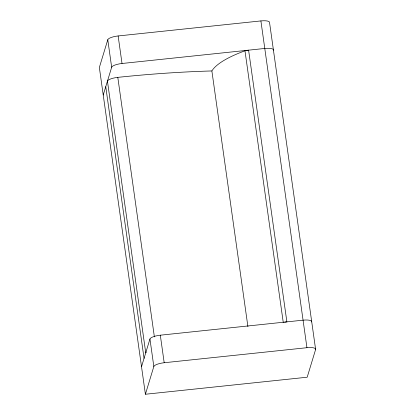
<?xml version="1.0" encoding="UTF-8"?>
<svg xmlns="http://www.w3.org/2000/svg" width="415" height="415" viewBox="0 0 415 415"><rect width="100%" height="100%" fill="white"/><g stroke="black" fill="none" stroke-linecap="round" stroke-linejoin="round"><path stroke-width="0.62" d="M107.781 39.731L99.351 67.469L145.4 394.25L307.193 377.214L315.623 349.477L269.568 22.695A9.644 2.651 -8 0 0 260.895 20.921L118.14 35.955A9.644 2.651 -8 0 0 107.781 39.731L111.661 67.266L103.231 95.009M141.52 366.715L149.95 338.972A9.644 2.651 -8 0 1 160.309 335.196L303.064 320.167A9.644 2.651 -8 0 1 311.738 321.936M145.4 394.25L153.83 366.507L149.95 338.972M111.661 67.266A9.644 2.651 -8 0 1 122.02 63.49L264.775 48.462A9.644 2.651 -8 0 1 273.449 50.231M153.83 366.507A9.644 2.651 -8 0 1 164.19 362.736L306.944 347.703A9.644 2.651 -8 0 1 315.623 349.477M260.895 20.921L306.944 347.703M284.669 322.201A7.065 1.945 -8 0 1 286.884 321.869L248.595 50.163A7.065 1.945 -8 0 0 244.98 50.817L283.269 322.522M244.98 50.817A97.312 26.752 -8 0 0 211.878 70.944L247.911 326.631M118.14 35.955L122.02 63.49M160.309 335.196L164.19 362.736M211.878 70.944A377.095 103.672 -8 0 0 117.803 77.361L154.38 336.892M105.758 86.683L144.052 358.389M117.803 77.361A9.644 2.651 -8 0 0 107.444 81.138L145.738 352.843A9.644 2.651 -8 0 1 146.277 352.091"/></g></svg>
